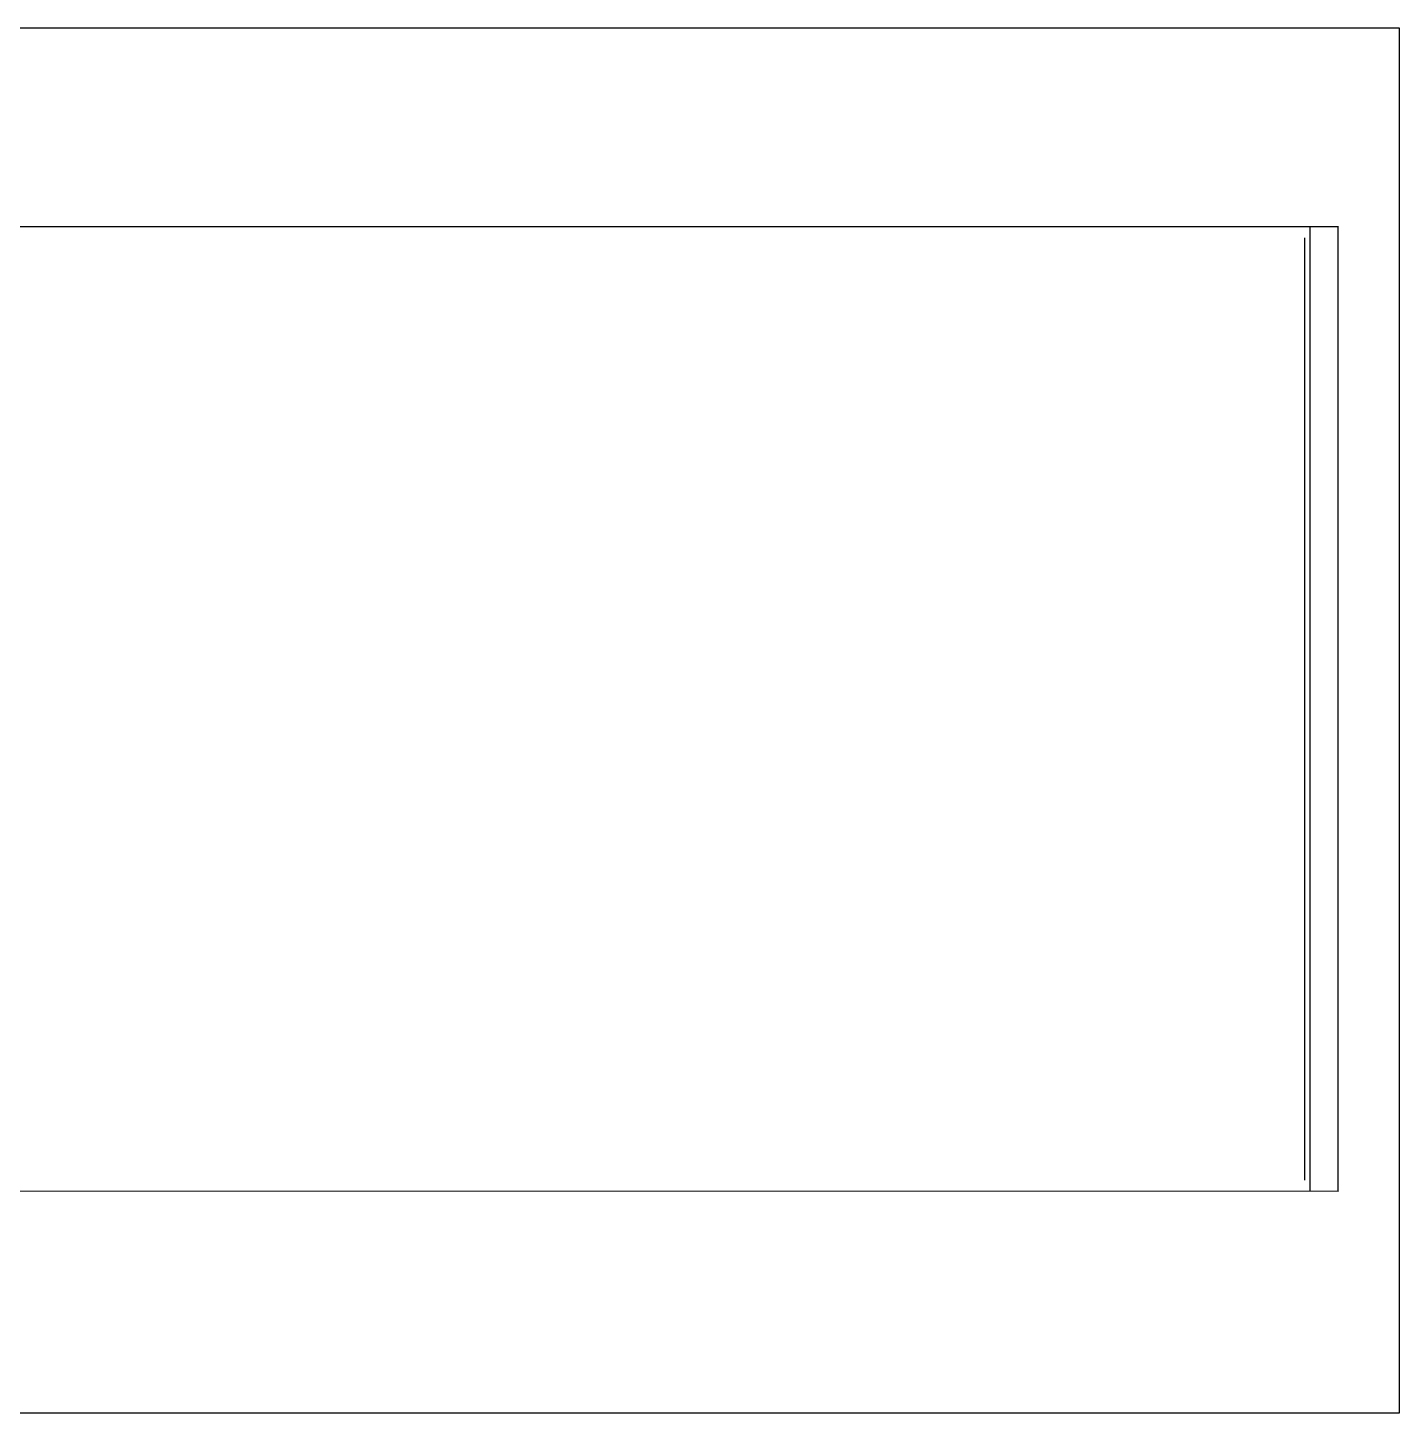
# Model space of a CAD drawing. Extents: x 152195838 to 160350639, y 364657247 to 370318102.
# Drawn here: x 157576472 to 157578947, y 365012457 to 365014957 of the extents above; entities that cross this region are included whole.
import ezdxf

# ---------------------------------------------------------------- set-up
doc = ezdxf.new("R2010")
doc.units = 0
doc.header["$MEASUREMENT"] = 0
doc.layers.add('4A.TEC 주차 확장형', color=8, linetype='CONTINUOUS')

# ---------------------------------------------------------------- blocks, each defined once
blk = doc.blocks.new('3.5t p')
at = {"layer": '4A.TEC 주차 확장형', "color": 252, "linetype": 'Continuous', "ltscale": 0.8}
for p, q in [((831793.1, 168093.3), (830053.3, 168093.3)), ((830053.3, 168042.7), (831793.1, 168042.7)), ((830073.2, 168032.7), (831773.2, 168032.7))]:
    blk.add_line(p, q, dxfattribs=at)
for points in [[(832194, 161703.9), (829694, 161703.9), (829694, 168203.9), (832194, 168203.9), (832194, 161703.9)], [(830053.3, 168094), (830053, 163301.8), (831792.7, 163301.8), (831793.1, 168094)]]:
    blk.add_lwpolyline(points, dxfattribs=at)

msp = doc.modelspace()

# ---------------------------------------------------------------- block references
at = {"layer": '4A.TEC 주차 확장형', "color": 252, "rotation": 270}
msp.add_blockref('3.5t p', (157410743.1431, 365844650.9194), dxfattribs=at)

doc.saveas('drawing.dxf')
